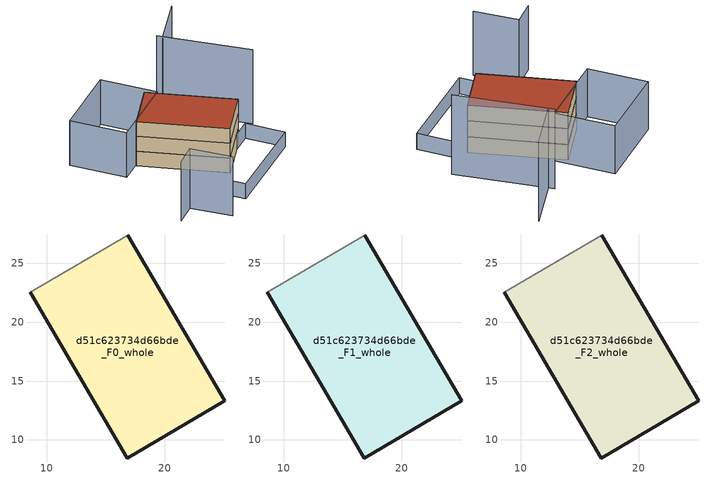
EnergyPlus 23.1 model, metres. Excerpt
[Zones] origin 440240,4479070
d51c623734d66bde_F0_whole
 floor ground (EU_floor_Construction): 25.1,13.32 16.89,27.38 8.59,22.54 16.81,8.47 z0
 wall outside (EU_wall_Construction): 16.89,27.38 25.1,13.32 16.81,8.47 8.59,22.54 z0:3
 wall adiabatic (EU_wall_Construction): 8.59,22.54 16.89,27.38 z0:3
d51c623734d66bde_F1_whole
 floor to d51c623734d66bde_F0_whole (EU_floor_Construction): 25.1,13.32 16.89,27.38 8.59,22.54 16.81,8.47 z3
 wall outside (EU_wall_Construction): 16.89,27.38 25.1,13.32 16.81,8.47 8.59,22.54 z3:6
 wall adiabatic (EU_wall_Construction): 8.59,22.54 16.89,27.38 z3:6
d51c623734d66bde_F2_whole
 floor to d51c623734d66bde_F1_whole (EU_floor_Construction): 25.1,13.32 16.89,27.38 8.59,22.54 16.81,8.47 z6
 wall outside (EU_wall_Construction): 16.89,27.38 25.1,13.32 16.81,8.47 8.59,22.54 z6:9
 wall adiabatic (EU_wall_Construction): 8.59,22.54 16.89,27.38 z6:9
 roof outside (EU_roof_Construction): 16.89,27.38 25.1,13.32 16.81,8.47 8.59,22.54 z9
shading: -0.54,5.47 3.65,6.93 / 3.65,6.93 6.19,-0.38 z0:12; 29.26,6.35 11.94,1.3 / 11.94,1.3 9.87,8.4 / 9.87,8.4 27.2,13.45 / 27.2,13.45 29.26,6.35 z0:3; 31.66,15.37 24.91,31 / 34.09,34.97 25.43,30.08 z0:15; 1.65,31.64 15.32,35.76 / 15.32,35.76 18.35,25.73 / 18.35,25.73 4.68,21.61 / 4.68,21.61 1.65,31.64 z0:9
[Building]
EU S2 Campaign: North Axis=0; Terrain=City; Solar Distribution=FullExterior
[Site:Location]
Madrid: Latitude=40.5; Longitude=-3.5; Time Zone=1; Elevation=609
[SizingPeriod:WeatherFileDays]
AnnualSizingPeriod: Begin Month=1; Begin Day of Month=1; End Month=12; End Day of Month=31; Day of Week for Start Day=Monday; Use Weather File Daylight Saving Period=No; Use Weather File Rain and Snow Indicators=No
[MATERIAL]
EU_InternalMass_Material: Roughness=MediumRough; Thickness=0.1; Conductivity=1; Density=1800; Specific Heat=900; Thermal Absorptance=0.9; Solar Absorptance=0.7; Visible Absorptance=0.7
[MATERIAL:NOMASS] Roughness=MediumRough; Thermal Absorptance=0.9; Solar Absorptance=0.7; Visible Absorptance=0.7
Name | Thermal Resistance
EU_wall_NoMass; EU_roof_NoMass | 2.16768
EU_floor_NoMass | 1.14339
[CONSTRUCTION]
EU_wall_Construction: EU_wall_NoMass
EU_roof_Construction: EU_roof_NoMass
EU_floor_Construction: EU_floor_NoMass
EU_InternalMass_Construction: EU_InternalMass_Material
[ZONE] Type=1; Multiplier=1; Ceiling Height=autocalculate; Volume=469.537; Floor Area=autocalculate; Part of Total Floor Area=Yes
d51c623734d66bde_F0_whole; d51c623734d66bde_F1_whole; d51c623734d66bde_F2_whole
[INTERNALMASS] Construction=EU_InternalMass_Construction; Surface Area=156.512
Name | Zone or ZoneList
d51c623734d66bde_F0_whole_EU_InternalMass | d51c623734d66bde_F0_whole
d51c623734d66bde_F1_whole_EU_InternalMass | d51c623734d66bde_F1_whole
d51c623734d66bde_F2_whole_EU_InternalMass | d51c623734d66bde_F2_whole
[OTHEREQUIPMENT] Fuel Type=Electricity; Design Level Calculation Method=Watts/Area; Power per Zone Floor Area=1; Fraction Latent=0; Fraction Radiant=0; Fraction Lost=0; Carbon Dioxide Generation Rate=0; EndUse Subcategory=EU_Step8_InternalGains
Name | Zone or ZoneList or Space or SpaceList | Schedule
EU_Step8_InternalGain_d51c623734d66bde_F0_whole_f000 | d51c623734d66bde_F0_whole | EU_Step8_GainSchedule_d51c623734d66bde_F0_whole_f000
EU_Step8_InternalGain_d51c623734d66bde_F1_whole_f000 | d51c623734d66bde_F1_whole | EU_Step8_GainSchedule_d51c623734d66bde_F1_whole_f000
EU_Step8_InternalGain_d51c623734d66bde_F2_whole_f000 | d51c623734d66bde_F2_whole | EU_Step8_GainSchedule_d51c623734d66bde_F2_whole_f000
[ZONEVENTILATION:DESIGNFLOWRATE] Schedule=EU_AlwaysOn; Design Flow Rate Calculation Method=AirChanges/Hour; Air Changes per Hour=0.480546; Ventilation Type=Natural; Fan Pressure Rise=0; Fan Total Efficiency=1; Constant Term Coefficient=1; Temperature Term Coefficient=0; Velocity Term Coefficient=0; Velocity Squared Term Coefficient=0; Minimum Indoor Temperature=-100; Maximum Indoor Temperature=100; Delta Temperature=-100; Minimum Outdoor Temperature=-100; Maximum Outdoor Temperature=100; Maximum Wind Speed=40
Name | Zone or ZoneList or Space or SpaceList
EU_ConstantAir_d51c623734d66bde_F0_whole | d51c623734d66bde_F0_whole
EU_ConstantAir_d51c623734d66bde_F1_whole | d51c623734d66bde_F1_whole
EU_ConstantAir_d51c623734d66bde_F2_whole | d51c623734d66bde_F2_whole
[HVACTEMPLATE:THERMOSTAT] Constant Heating Setpoint=20; Constant Cooling Setpoint=50
EU_HeatOnly_d51c623734d66bde_F0_whole; EU_HeatOnly_d51c623734d66bde_F1_whole; EU_HeatOnly_d51c623734d66bde_F2_whole
[HVACTEMPLATE:ZONE:IDEALLOADSAIRSYSTEM] System Availability Schedule=EU_AlwaysOn; Maximum Heating Supply Air Temperature=50; Minimum Cooling Supply Air Temperature=13; Maximum Heating Supply Air Humidity Ratio=0.0156; Minimum Cooling Supply Air Humidity Ratio=0.0077; Heating Limit=NoLimit; Cooling Limit=NoLimit; Heating Availability Schedule=EU_AlwaysOn; Cooling Availability Schedule=EU_CoolingOff; Dehumidification Control Type=ConstantSensibleHeatRatio; Cooling Sensible Heat Ratio=0.7; Dehumidification Setpoint=60; Humidification Control Type=None; Humidification Setpoint=30; Outdoor Air Method=None; Outdoor Air Flow Rate per Person=0.00944; Outdoor Air Flow Rate per Zone Floor Area=0; Outdoor Air Flow Rate per Zone=0; Demand Controlled Ventilation Type=None; Outdoor Air Economizer Type=NoEconomizer; Heat Recovery Type=None; Sensible Heat Recovery Effectiveness=0.7; Latent Heat Recovery Effectiveness=0.65
Name | Template Thermostat
d51c623734d66bde_F0_whole | EU_HeatOnly_d51c623734d66bde_F0_whole
d51c623734d66bde_F1_whole | EU_HeatOnly_d51c623734d66bde_F1_whole
d51c623734d66bde_F2_whole | EU_HeatOnly_d51c623734d66bde_F2_whole
[SIZING:ZONE] Zone Cooling Design Supply Air Temperature Input Method=SupplyAirTemperature; Zone Cooling Design Supply Air Temperature=13; Zone Heating Design Supply Air Temperature Input Method=SupplyAirTemperature; Zone Heating Design Supply Air Temperature=50; Zone Cooling Design Supply Air Humidity Ratio=0.008; Zone Heating Design Supply Air Humidity Ratio=0.008; Cooling Design Air Flow Method=DesignDay; Cooling Design Air Flow Rate=0; Cooling Minimum Air Flow per Zone Floor Area=0.000762; Cooling Minimum Air Flow=0; Cooling Minimum Air Flow Fraction=0.2; Heating Design Air Flow Method=DesignDay; Heating Design Air Flow Rate=0; Heating Maximum Air Flow per Zone Floor Area=0.002032; Heating Maximum Air Flow=0.141576; Heating Maximum Air Flow Fraction=0.3; Account for Dedicated Outdoor Air System=No; Dedicated Outdoor Air System Control Strategy=NeutralSupplyAir; Dedicated Outdoor Air Low Setpoint Temperature for Design=autosize; Dedicated Outdoor Air High Setpoint Temperature for Design=autosize; Zone Load Sizing Method=Sensible Load Only No Latent Load; Zone Latent Cooling Design Supply Air Humidity Ratio Input Method=HumidityRatioDifference; Zone Cooling Design Supply Air Humidity Ratio Difference=0.005; Zone Latent Heating Design Supply Air Humidity Ratio Input Method=HumidityRatioDifference; Zone Humidification Design Supply Air Humidity Ratio Difference=0.005
d51c623734d66bde_F0_whole; d51c623734d66bde_F1_whole; d51c623734d66bde_F2_whole
[SCHEDULE:CONSTANT]
Name | Hourly Value
EU_AlwaysOn | 1
EU_CoolingOff | 0
[SCHEDULE:FILE] Column Number=1; Rows to Skip at Top=0; Number of Hours of Data=8760; Column Separator=Comma; Interpolate to Timestep=No; Minutes per Item=60; Adjust Schedule for Daylight Savings=Yes
Name | File
EU_Step8_GainSchedule_d51c623734d66bde_F0_whole_f000 | ../../schedules/d51c623734d66bde/d51c623734d66bde_F0_whole_f000_gain.csv
EU_Step8_GainSchedule_d51c623734d66bde_F1_whole_f000 | ../../schedules/d51c623734d66bde/d51c623734d66bde_F1_whole_f000_gain.csv
EU_Step8_GainSchedule_d51c623734d66bde_F2_whole_f000 | ../../schedules/d51c623734d66bde/d51c623734d66bde_F2_whole_f000_gain.csv
